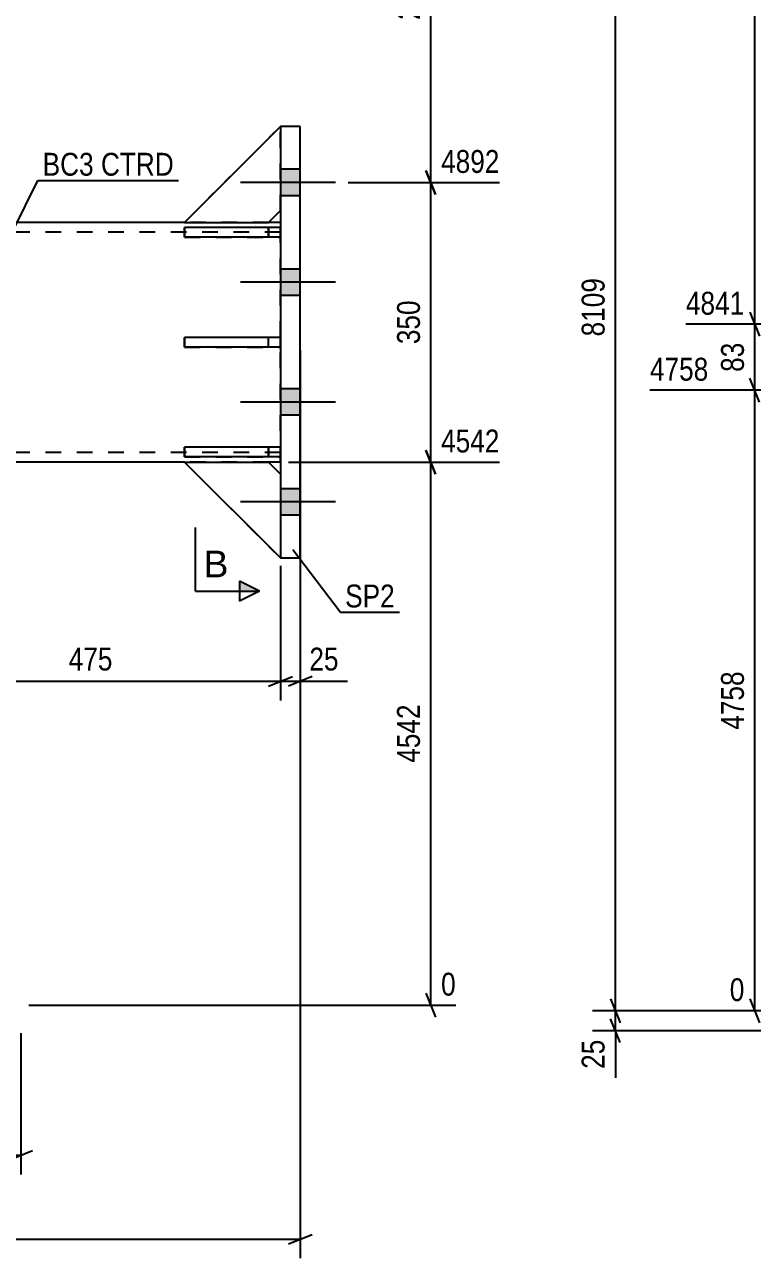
# Model space of a CAD drawing. Header units: millimetres. Extents: x 0 to 594, y 0 to 420.
# Drawn here: x 159.1 to 250.2, y 151.2 to 305.6 of the extents above; entities that cross this region are included whole.
import ezdxf

# ---------------------------------------------------------------- set-up
doc = ezdxf.new("R2010")
doc.units = ezdxf.units.MM
doc.linetypes.add('DXK_LINE_DOT2', pattern=[3.9198, 1.9599, -1.9599])
doc.styles.add('Arial', font='arial.ttf', dxfattribs={"height": 0.2})
doc.styles.add('Arial Narrow', font='ARIALN.TTF', dxfattribs={"height": 0.2})

# ---------------------------------------------------------------- blocks, each defined once
blk = doc.blocks.new('Part-681868596-2409 - 2326')
at = {"color": 7, "linetype": 'DXK_LINE_DOT2'}
for p, q in [((179.11, 250.86), (189.61, 250.86)), ((191.11, 238.86), (179.11, 250.86)), ((189.61, 250.86), (191.11, 249.36)), ((191.11, 249.36), (191.11, 238.86))]:
    blk.add_line(p, q, dxfattribs=at)
blk = doc.blocks.new('Part-681868596-2410 - 2326')
at = {"color": 7, "linetype": 'DXK_LINE_DOT2'}
for p, q in [((191.11, 280.21), (179.11, 280.21)), ((179.11, 280.21), (179.11, 279.01)), ((189.61, 280.21), (189.61, 279.01)), ((191.11, 279.01), (191.11, 280.21)), ((179.11, 279.01), (191.11, 279.01))]:
    blk.add_line(p, q, dxfattribs=at)
blk = doc.blocks.new('Part-681868596-2412 - 2326')
at = {"color": 7, "linetype": 'DXK_LINE_DOT2'}
for p, q in [((191.11, 266.46), (179.11, 266.46)), ((179.11, 266.46), (179.11, 265.26)), ((189.61, 265.26), (189.61, 266.46)), ((191.11, 265.26), (191.11, 266.46)), ((179.11, 265.26), (191.11, 265.26))]:
    blk.add_line(p, q, dxfattribs=at)
blk = doc.blocks.new('Part-681868596-2413 - 2326')
at = {"color": 2, "linetype": 'Continuous'}
for p, q in [((191.11, 280.21), (179.11, 280.21)), ((179.11, 279.01), (179.11, 280.21)), ((191.11, 280.21), (191.11, 279.01)), ((191.11, 279.01), (179.11, 279.01))]:
    blk.add_line(p, q, dxfattribs=at)
at = {"color": 7, "linetype": 'DXK_LINE_DOT2'}
blk.add_line((189.61, 279.01), (189.61, 280.21), dxfattribs=at)
blk = doc.blocks.new('Part-681868596-2415 - 2326')
at = {"color": 2, "linetype": 'Continuous'}
for p, q in [((191.11, 266.46), (179.11, 266.46)), ((179.11, 265.26), (179.11, 266.46)), ((191.11, 266.46), (191.11, 265.26)), ((191.11, 265.26), (179.11, 265.26))]:
    blk.add_line(p, q, dxfattribs=at)
at = {"color": 7, "linetype": 'DXK_LINE_DOT2'}
blk.add_line((189.61, 265.26), (189.61, 266.46), dxfattribs=at)
blk = doc.blocks.new('Bolt-681868596-2353 - 2326')
at = {"linetype": 'Continuous'}
for points in [[(191.11, 287.51), (191.11, 284.21), (193.61, 284.21), (193.61, 287.51)], [(191.11, 287.51), (191.11, 284.21), (193.61, 284.21), (193.61, 287.51)], [(191.11, 287.51), (191.11, 284.21), (193.61, 284.21), (193.61, 287.51)], [(191.11, 275.01), (191.11, 271.71), (193.61, 271.71), (193.61, 275.01)], [(191.11, 275.01), (191.11, 271.71), (193.61, 271.71), (193.61, 275.01)], [(191.11, 260.01), (191.11, 256.71), (193.61, 256.71), (193.61, 260.01)], [(191.11, 260.01), (191.11, 256.71), (193.61, 256.71), (193.61, 260.01)], [(191.11, 247.51), (191.11, 244.21), (193.61, 244.21), (193.61, 247.51)], [(191.11, 247.51), (191.11, 244.21), (193.61, 244.21), (193.61, 247.51)], [(191.11, 247.51), (191.11, 244.21), (193.61, 244.21), (193.61, 247.51)]]:
    blk.add_hatch(color=1, dxfattribs=at).paths.add_polyline_path(points)
at = {"color": 1, "linetype": 'Continuous'}
for p, q in [((193.61, 287.51), (191.11, 287.51)), ((193.61, 287.51), (191.11, 287.51)), ((193.61, 287.51), (191.11, 287.51)), ((198.01, 285.86), (186.11, 285.86)), ((198.01, 285.86), (186.11, 285.86)), ((198.01, 285.86), (186.11, 285.86)), ((193.61, 284.21), (191.11, 284.21)), ((193.61, 284.21), (191.11, 284.21)), ((193.61, 284.21), (191.11, 284.21)), ((193.61, 275.01), (191.11, 275.01)), ((193.61, 275.01), (191.11, 275.01)), ((198.01, 273.36), (186.11, 273.36)), ((198.01, 273.36), (186.11, 273.36)), ((193.61, 271.71), (191.11, 271.71)), ((193.61, 271.71), (191.11, 271.71)), ((193.61, 260.01), (191.11, 260.01)), ((193.61, 260.01), (191.11, 260.01)), ((198.01, 258.36), (186.11, 258.36)), ((198.01, 258.36), (186.11, 258.36)), ((193.61, 256.71), (191.11, 256.71)), ((193.61, 256.71), (191.11, 256.71)), ((193.61, 247.51), (191.11, 247.51)), ((193.61, 247.51), (191.11, 247.51)), ((193.61, 247.51), (191.11, 247.51)), ((198.01, 245.86), (186.11, 245.86)), ((198.01, 245.86), (186.11, 245.86)), ((198.01, 245.86), (186.11, 245.86)), ((193.61, 244.21), (191.11, 244.21)), ((193.61, 244.21), (191.11, 244.21)), ((193.61, 244.21), (191.11, 244.21))]:
    blk.add_line(p, q, dxfattribs=at)
blk = doc.blocks.new('Part-681868596-2406 - 2326')
at = {"color": 2, "linetype": 'Continuous'}
for p, q in [((191.11, 292.86), (179.11, 280.86)), ((189.61, 280.86), (191.11, 282.36)), ((179.11, 280.86), (189.61, 280.86))]:
    blk.add_line(p, q, dxfattribs=at)
at = {"color": 7, "linetype": 'DXK_LINE_DOT2'}
blk.add_line((191.11, 282.36), (191.11, 292.86), dxfattribs=at)
blk = doc.blocks.new('Part-681868596-2407 - 2326')
at = {"color": 7, "linetype": 'DXK_LINE_DOT2'}
for p, q in [((191.11, 292.86), (179.11, 280.86)), ((191.11, 282.36), (191.11, 292.86)), ((189.61, 280.86), (191.11, 282.36)), ((179.11, 280.86), (189.61, 280.86))]:
    blk.add_line(p, q, dxfattribs=at)
blk = doc.blocks.new('Part-681868596-2408 - 2326')
at = {"color": 2, "linetype": 'Continuous'}
for p, q in [((179.11, 250.86), (189.61, 250.86)), ((179.11, 250.86), (191.11, 238.86)), ((189.61, 250.86), (191.11, 249.36))]:
    blk.add_line(p, q, dxfattribs=at)
at = {"color": 7, "linetype": 'DXK_LINE_DOT2'}
blk.add_line((191.11, 249.36), (191.11, 238.86), dxfattribs=at)
blk = doc.blocks.new('Part-681868596-2435 - 2326')
at = {"color": 2, "linetype": 'Continuous'}
for p, q in [((193.61, 292.86), (191.11, 292.86)), ((191.11, 292.86), (191.11, 238.86)), ((193.61, 238.86), (193.61, 292.86)), ((191.11, 238.86), (193.61, 238.86))]:
    blk.add_line(p, q, dxfattribs=at)
blk = doc.blocks.new('Part-681868596-2499 - 2326')
at = {"color": 2, "linetype": 'Continuous'}
for p, q in [((179.11, 280.86), (143.61, 280.86)), ((191.11, 280.86), (189.61, 280.86)), ((179.11, 250.86), (143.61, 250.86)), ((191.11, 250.86), (189.61, 250.86))]:
    blk.add_line(p, q, dxfattribs=at)
at = {"color": 7, "linetype": 'DXK_LINE_DOT2'}
for p, q in [((143.61, 280.86), (143.61, 250.86)), ((191.11, 279.66), (143.61, 279.66)), ((189.61, 280.86), (179.11, 280.86)), ((191.11, 250.86), (191.11, 280.86)), ((191.11, 252.06), (143.61, 252.06)), ((189.61, 250.86), (179.11, 250.86))]:
    blk.add_line(p, q, dxfattribs=at)
blk = doc.blocks.new('Part-681868596-2527 - 2326')
at = {"color": 2, "linetype": 'Continuous'}
for p, q in [((191.11, 252.71), (179.11, 252.71)), ((179.11, 251.51), (179.11, 252.71)), ((191.11, 252.71), (191.11, 251.51)), ((191.11, 251.51), (179.11, 251.51))]:
    blk.add_line(p, q, dxfattribs=at)
at = {"color": 7, "linetype": 'DXK_LINE_DOT2'}
blk.add_line((189.61, 251.51), (189.61, 252.71), dxfattribs=at)
blk = doc.blocks.new('Part-681868596-2528 - 2326')
at = {"color": 7, "linetype": 'DXK_LINE_DOT2'}
for p, q in [((191.11, 252.71), (179.11, 252.71)), ((179.11, 252.71), (179.11, 251.51)), ((189.61, 252.71), (189.61, 251.51)), ((191.11, 251.51), (191.11, 252.71)), ((179.11, 251.51), (191.11, 251.51))]:
    blk.add_line(p, q, dxfattribs=at)
blk = doc.blocks.new('StraightDimension-681868596-14346 - 2326')
at = {"color": 7, "linetype": 'Continuous'}
for p, q in [((210.53, 332.36), (209.33, 335.36)), ((194.61, 333.86), (218.55, 333.86)), ((209.93, 285.86), (209.93, 333.86)), ((209.33, 287.36), (210.53, 284.36)), ((199.61, 285.86), (218.55, 285.86))]:
    blk.add_line(p, q, dxfattribs=at)
at = {"color": 0, "linetype": 'Continuous'}
blk.add_wipeout([(219.15, 334.46), (219.15, 338.66), (210.63, 338.66), (210.63, 334.46)], dxfattribs=at)
at = {"color": 0}
blk.add_wipeout([(209.18, 314.12), (204.98, 314.12), (204.98, 305.61), (209.18, 305.61)], dxfattribs=at)
at = {"color": 3, "linetype": 'Continuous', "style": 'Arial Narrow'}
blk.add_text('7732', height=2.863, dxfattribs=at).set_placement((211.23, 335.06))
at = {"color": 3, "style": 'Arial Narrow'}
blk.add_text('2840', height=2.863, rotation=90.0002, dxfattribs=at).set_placement((208.58, 306.21))
blk = doc.blocks.new('StraightDimension-681868596-2575 - 2326')
at = {"color": 7, "linetype": 'Continuous'}
for p, q in [((193.61, 264.86), (193.61, 151.17)), ((43.61, 237.86), (43.61, 151.17)), ((45.11, 154.17), (42.11, 152.97)), ((43.61, 153.57), (193.61, 153.57)), ((192.11, 152.97), (195.11, 154.17))]:
    blk.add_line(p, q, dxfattribs=at)
at = {"color": 0}
blk.add_wipeout([(122.87, 154.32), (122.87, 158.52), (114.35, 158.52), (114.35, 154.32)], dxfattribs=at)
at = {"color": 3, "style": 'Arial Narrow'}
blk.add_text('1500', height=2.863, dxfattribs=at).set_placement((114.95, 154.92))
blk = doc.blocks.new('StraightDimension-681868596-2584 - 2326')
at = {"color": 7, "linetype": 'Continuous'}
for p, q in [((118.61, 179.36), (118.61, 161.67)), ((158.61, 179.36), (158.61, 161.67)), ((120.11, 164.67), (117.11, 163.47)), ((118.61, 164.07), (158.61, 164.07)), ((157.11, 163.47), (160.11, 164.67))]:
    blk.add_line(p, q, dxfattribs=at)
at = {"color": 0}
blk.add_wipeout([(141.95, 164.82), (141.95, 169.02), (135.27, 169.02), (135.27, 164.82)], dxfattribs=at)
at = {"color": 3, "style": 'Arial Narrow'}
blk.add_text('400', height=2.863, dxfattribs=at).set_placement((135.87, 165.42))
blk = doc.blocks.new('StraightDimension-681868596-2633 - 2326')
at = {"color": 7, "linetype": 'Continuous'}
for p, q in [((143.61, 249.86), (143.61, 221.01)), ((191.11, 237.86), (191.11, 221.01)), ((145.11, 224.01), (142.11, 222.81)), ((189.61, 222.81), (192.61, 224.01)), ((143.61, 223.41), (191.11, 223.41))]:
    blk.add_line(p, q, dxfattribs=at)
at = {"color": 0}
blk.add_wipeout([(170.7, 224.16), (170.7, 228.36), (164.02, 228.36), (164.02, 224.16)], dxfattribs=at)
at = {"color": 3, "style": 'Arial Narrow'}
blk.add_text('475', height=2.863, dxfattribs=at).set_placement((164.62, 224.76))
blk = doc.blocks.new('StraightDimension-681868596-2665 - 2326')
at = {"color": 7, "linetype": 'Continuous'}
for p, q in [((191.11, 237.86), (191.11, 221.01)), ((193.61, 237.86), (193.61, 221.01)), ((189.61, 222.81), (192.61, 224.01)), ((195.11, 224.01), (192.11, 222.81)), ((191.11, 223.41), (193.61, 223.41))]:
    blk.add_line(p, q, dxfattribs=at)
at = {"color": 0}
blk.add_wipeout([(198.99, 224.16), (198.99, 228.36), (194.14, 228.36), (194.14, 224.16)], dxfattribs=at)
at = {"color": 7, "linetype": 'Continuous'}
blk.add_line((193.61, 223.41), (199.52, 223.41), dxfattribs=at)
blk.add_line((193.61, 223.41), (199.52, 223.41), dxfattribs=at)
at = {"color": 3, "style": 'Arial Narrow'}
blk.add_text('25', height=2.863, dxfattribs=at).set_placement((194.74, 224.76))
blk = doc.blocks.new('StraightDimension-681868596-14347 - 2326')
at = {"color": 7, "linetype": 'Continuous'}
for p, q in [((210.53, 284.36), (209.33, 287.36)), ((199.61, 285.86), (218.55, 285.86)), ((209.93, 250.86), (209.93, 285.86)), ((209.33, 252.36), (210.53, 249.36)), ((192.11, 250.86), (218.55, 250.86))]:
    blk.add_line(p, q, dxfattribs=at)
at = {"color": 0, "linetype": 'Continuous'}
blk.add_wipeout([(219.15, 286.46), (219.15, 290.66), (210.63, 290.66), (210.63, 286.46)], dxfattribs=at)
at = {"color": 0}
blk.add_wipeout([(209.18, 271.71), (204.98, 271.71), (204.98, 265.02), (209.18, 265.02)], dxfattribs=at)
at = {"color": 3, "linetype": 'Continuous', "style": 'Arial Narrow'}
blk.add_text('4892', height=2.863, dxfattribs=at).set_placement((211.23, 287.06))
at = {"color": 3, "style": 'Arial Narrow'}
blk.add_text('350', height=2.863, rotation=90.0002, dxfattribs=at).set_placement((208.58, 265.62))
blk = doc.blocks.new('StraightDimension-681868596-14348 - 2326')
at = {"color": 7, "linetype": 'Continuous'}
for p, q in [((210.53, 249.36), (209.33, 252.36)), ((192.11, 250.86), (218.55, 250.86)), ((209.93, 182.86), (209.93, 250.86)), ((209.33, 184.36), (210.53, 181.36)), ((159.61, 182.86), (213.06, 182.86))]:
    blk.add_line(p, q, dxfattribs=at)
at = {"color": 0, "linetype": 'Continuous'}
for points in [[(219.15, 251.46), (219.15, 255.66), (210.63, 255.66), (210.63, 251.46)], [(213.66, 183.46), (213.66, 187.66), (210.63, 187.66), (210.63, 183.46)]]:
    blk.add_wipeout(points, dxfattribs=at)
at = {"color": 0}
blk.add_wipeout([(209.18, 221.12), (204.98, 221.12), (204.98, 212.61), (209.18, 212.61)], dxfattribs=at)
at = {"color": 3, "linetype": 'Continuous', "style": 'Arial Narrow'}
for s, height, p in [('4542', 2.863, (211.23, 252.06)), ('0', 2.86, (211.23, 184.06))]:
    blk.add_text(s, height=height, dxfattribs=at).set_placement(p)
at = {"color": 3, "style": 'Arial Narrow'}
blk.add_text('4542', height=2.863, rotation=90.0002, dxfattribs=at).set_placement((208.58, 213.21))
blk = doc.blocks.new('StraightDimension-681868596-10734 - 1250')
at = {"color": 7, "linetype": 'Continuous'}
for p, q in [((233.04, 182.17), (233.04, 358.32)), ((232.44, 183.67), (233.64, 180.67)), ((288.71, 182.17), (230.19, 182.17))]:
    blk.add_line(p, q, dxfattribs=at)
at = {"color": 0}
blk.add_wipeout([(232.29, 274.5), (228.09, 274.5), (228.09, 265.99), (232.29, 265.99)], dxfattribs=at)
at = {"color": 3, "style": 'Arial Narrow'}
blk.add_text('8109', height=2.863, rotation=90.0002, dxfattribs=at).set_placement((231.69, 266.59))
blk = doc.blocks.new('StraightDimension-681868596-10735 - 1250')
at = {"color": 7, "linetype": 'Continuous'}
for p, q in [((232.44, 183.67), (233.64, 180.67)), ((288.71, 182.17), (230.19, 182.17)), ((233.64, 178.17), (232.44, 181.17)), ((233.04, 179.67), (233.04, 182.17)), ((288.71, 179.67), (230.19, 179.67))]:
    blk.add_line(p, q, dxfattribs=at)
at = {"color": 0}
blk.add_wipeout([(232.29, 179.14), (228.09, 179.14), (228.09, 174.29), (232.29, 174.29)], dxfattribs=at)
at = {"color": 7, "linetype": 'Continuous'}
blk.add_line((233.04, 179.67), (233.04, 173.76), dxfattribs=at)
blk.add_line((233.04, 179.67), (233.04, 173.76), dxfattribs=at)
at = {"color": 3, "style": 'Arial Narrow'}
blk.add_text('25', height=2.863, rotation=90.0002, dxfattribs=at).set_placement((231.69, 174.89))
blk = doc.blocks.new('StraightDimension-681868596-10780 - 1250')
at = {"color": 7, "linetype": 'Continuous'}
for p, q in [((251.08, 354.32), (249.88, 357.32)), ((303.71, 355.82), (237.37, 355.82)), ((250.48, 268.11), (250.48, 355.82)), ((249.88, 269.61), (251.08, 266.61)), ((281.03, 268.11), (241.87, 268.11))]:
    blk.add_line(p, q, dxfattribs=at)
at = {"color": 0, "linetype": 'Continuous'}
blk.add_wipeout([(245.28, 356.42), (245.28, 360.62), (236.77, 360.62), (236.77, 356.42)], dxfattribs=at)
at = {"color": 0}
blk.add_wipeout([(249.73, 316.22), (245.53, 316.22), (245.53, 307.71), (249.73, 307.71)], dxfattribs=at)
at = {"color": 3, "linetype": 'Continuous', "style": 'Arial Narrow'}
blk.add_text('8084', height=2.863, dxfattribs=at).set_placement((237.37, 357.02))
at = {"color": 3, "style": 'Arial Narrow'}
blk.add_text('3243', height=2.863, rotation=90.0002, dxfattribs=at).set_placement((249.13, 308.31))
blk = doc.blocks.new('StraightDimension-681868596-10781 - 1250')
at = {"color": 7, "linetype": 'Continuous'}
for p, q in [((249.88, 269.61), (251.08, 266.61)), ((281.03, 268.11), (241.87, 268.11)), ((250.48, 259.85), (250.48, 268.11)), ((251.08, 258.35), (249.88, 261.35)), ((303.71, 259.85), (237.37, 259.85))]:
    blk.add_line(p, q, dxfattribs=at)
at = {"color": 0, "linetype": 'Continuous'}
blk.add_wipeout([(249.78, 268.71), (249.78, 272.91), (241.27, 272.91), (241.27, 268.71)], dxfattribs=at)
at = {"color": 0}
blk.add_wipeout([(249.73, 266.41), (245.53, 266.41), (245.53, 261.55), (249.73, 261.55)], dxfattribs=at)
at = {"color": 3, "linetype": 'Continuous', "style": 'Arial Narrow'}
blk.add_text('4841', height=2.863, dxfattribs=at).set_placement((241.87, 269.31))
at = {"color": 3, "style": 'Arial Narrow'}
blk.add_text('83', height=2.863, rotation=90.0002, dxfattribs=at).set_placement((249.13, 262.15))
blk = doc.blocks.new('StraightDimension-681868596-10782 - 1250')
at = {"color": 7, "linetype": 'Continuous'}
for p, q in [((251.08, 258.35), (249.88, 261.35)), ((303.71, 259.85), (237.37, 259.85)), ((250.48, 182.17), (250.48, 259.85)), ((249.88, 183.67), (251.08, 180.67)), ((288.71, 182.17), (247.36, 182.17))]:
    blk.add_line(p, q, dxfattribs=at)
at = {"color": 0, "linetype": 'Continuous'}
for points in [[(245.28, 260.45), (245.28, 264.65), (236.77, 264.65), (236.77, 260.45)], [(249.78, 182.77), (249.78, 186.97), (246.76, 186.97), (246.76, 182.77)]]:
    blk.add_wipeout(points, dxfattribs=at)
at = {"color": 0}
blk.add_wipeout([(249.73, 225.27), (245.53, 225.27), (245.53, 216.75), (249.73, 216.75)], dxfattribs=at)
at = {"color": 3, "linetype": 'Continuous', "style": 'Arial Narrow'}
for s, height, p in [('4758', 2.863, (237.37, 261.05)), ('0', 2.86, (247.36, 183.37))]:
    blk.add_text(s, height=height, dxfattribs=at).set_placement(p)
at = {"color": 3, "style": 'Arial Narrow'}
blk.add_text('4758', height=2.863, rotation=90.0002, dxfattribs=at).set_placement((249.13, 217.35))
blk = doc.blocks.new('Mark-681868596-2431 - 2326')
at = {"color": 0}
blk.add_wipeout([(205.43, 232.66), (205.43, 235.66), (199.22, 235.66), (199.22, 232.66)], dxfattribs=at)
blk.add_wipeout([(205.43, 232.66), (205.43, 235.66), (199.22, 235.66), (199.22, 232.66)], dxfattribs=at)
at = {"color": 30, "linetype": 'Continuous'}
for p, q in [((192.68, 239.92), (198.62, 232.06)), ((198.62, 232.06), (206.03, 232.06))]:
    blk.add_line(p, q, dxfattribs=at)
at = {"color": 3, "style": 'Arial Narrow'}
blk.add_text('SP2', height=2.863, dxfattribs=at).set_placement((199.22, 232.66))
blk = doc.blocks.new('Mark-681868596-2495 - 2326')
at = {"color": 0}
for points in [[(167.76, 286.71), (167.76, 289.71), (161.36, 289.71), (161.36, 286.71)], [(177.78, 286.71), (177.78, 289.71), (168.66, 289.71), (168.66, 286.71)]]:
    blk.add_wipeout(points, dxfattribs=at)
for points in [[(167.76, 286.71), (167.76, 289.71), (161.36, 289.71), (161.36, 286.71)], [(177.78, 286.71), (177.78, 289.71), (168.66, 289.71), (168.66, 286.71)]]:
    blk.add_wipeout(points, dxfattribs=at)
at = {"color": 30, "linetype": 'Continuous'}
for p, q in [((156.09, 276.62), (160.76, 286.11)), ((160.76, 286.11), (178.38, 286.11))]:
    blk.add_line(p, q, dxfattribs=at)
at = {"color": 3, "style": 'Arial Narrow'}
for s, p in [('BC3', (161.36, 286.71)), ('CTRD', (168.66, 286.71))]:
    blk.add_text(s, height=2.863, dxfattribs=at).set_placement(p)
blk = doc.blocks.new('SectionMark-681868596-2867 - 2326')
at = {"linetype": 'Continuous'}
for points in [[(186, 380.07), (186, 381.32), (188.5, 381.32)], [(186, 234.68), (186, 235.93), (188.5, 234.68)]]:
    blk.add_hatch(color=6, dxfattribs=at).paths.add_polyline_path(points)
at = {"color": 6, "linetype": 'Continuous'}
for p, q in [((186, 380.07), (186, 382.57)), ((186, 382.57), (188.5, 381.32)), ((180.5, 381.32), (180.5, 373.32)), ((180.5, 381.32), (188.5, 381.32)), ((188.5, 381.32), (186, 380.07)), ((180.5, 234.68), (180.5, 242.68)), ((188.5, 234.68), (186, 235.93)), ((186, 235.93), (186, 233.43)), ((180.5, 234.68), (188.5, 234.68)), ((188.5, 234.68), (186, 233.43))]:
    blk.add_line(p, q, dxfattribs=at)
at = {"color": 0, "linetype": 'Continuous'}
for points in [[(184.61, 376.07), (184.61, 379.57), (181.5, 379.57), (181.5, 376.07)], [(184.61, 236.43), (184.61, 239.93), (181.5, 239.93), (181.5, 236.43)]]:
    blk.add_wipeout(points, dxfattribs=at)
at = {"color": 3, "linetype": 'Continuous', "style": 'Arial'}
for p in [(181.5, 376.07), (181.5, 236.43)]:
    blk.add_text('B', height=3.34, dxfattribs=at).set_placement(p)

msp = doc.modelspace()

# ---------------------------------------------------------------- block references
for name in ['StraightDimension-681868596-10734 - 1250', 'Part-681868596-2406 - 2326', 'Part-681868596-2407 - 2326', 'Part-681868596-2435 - 2326', 'Bolt-681868596-2353 - 2326', 'Part-681868596-2499 - 2326', 'Part-681868596-2410 - 2326', 'Part-681868596-2413 - 2326', 'Part-681868596-2412 - 2326', 'Part-681868596-2415 - 2326', 'Part-681868596-2527 - 2326', 'Part-681868596-2528 - 2326', 'Part-681868596-2409 - 2326', 'Part-681868596-2408 - 2326']:
    msp.add_blockref(name, (0, 0))

# ---------------------------------------------------------------- next in the draw order: block references
for name in ['StraightDimension-681868596-10780 - 1250', 'StraightDimension-681868596-14346 - 2326', 'Mark-681868596-2495 - 2326', 'StraightDimension-681868596-2575 - 2326', 'StraightDimension-681868596-10735 - 1250']:
    msp.add_blockref(name, (0, 0))

# ---------------------------------------------------------------- next in the draw order: block references
for name in ['StraightDimension-681868596-10781 - 1250', 'StraightDimension-681868596-2633 - 2326', 'StraightDimension-681868596-2584 - 2326']:
    msp.add_blockref(name, (0, 0))

# ---------------------------------------------------------------- next in the draw order: block references
for name in ['StraightDimension-681868596-14347 - 2326', 'StraightDimension-681868596-10782 - 1250', 'StraightDimension-681868596-2665 - 2326']:
    msp.add_blockref(name, (0, 0))

# ---------------------------------------------------------------- next in the draw order: block references
msp.add_blockref('StraightDimension-681868596-14348 - 2326', (0, 0))

# ---------------------------------------------------------------- next in the draw order: block references
for name in ['SectionMark-681868596-2867 - 2326', 'Mark-681868596-2431 - 2326']:
    msp.add_blockref(name, (0, 0))

doc.saveas('drawing.dxf')
